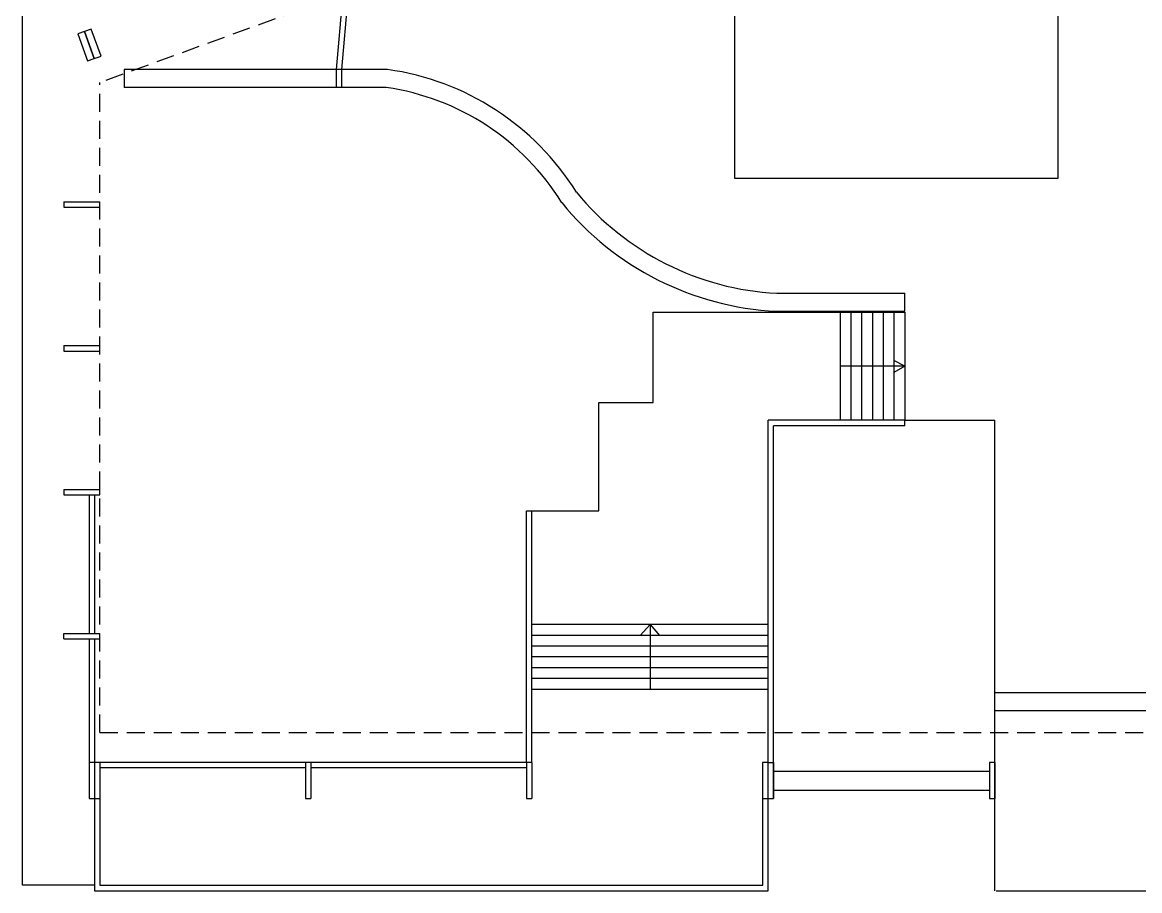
# Model space of a CAD drawing. Header units: millimetres. Extents: x -8036 to 2166, y 1122 to 16128.
# Drawn here: x 2095.12 to 2126.18, y 1136.19 to 1160.33 of the extents above; entities that cross this region are included whole.
import ezdxf

# ---------------------------------------------------------------- set-up
doc = ezdxf.new("R2010")
doc.units = ezdxf.units.MM
doc.linetypes.add('DASHED', pattern=[0.75, 0.5, -0.25])
doc.linetypes.add('HIDDEN', pattern=[0.375, 0.25, -0.125])
for name, color, linetype in [('ALVE', 2, 'Continuous'), ('ESTRUTURA', 3, 'Continuous'), ('PISO', 1, 'Continuous'), ('PROJ', 1, 'HIDDEN')]:
    doc.layers.add(name, color=color, linetype=linetype)

msp = doc.modelspace()

# ---------------------------------------------------------------- linework, layer by layer
at = {"layer": 'ALVE', "linetype": 'Continuous'}
for p, q in [((2104.267, 1163.843), (2103.845, 1159.016)), ((2104.418, 1163.843), (2103.995, 1159.016)), ((2103.845, 1159.016), (2097.954, 1159.016)), ((2097.954, 1159.016), (2097.954, 1158.516)), ((2103.995, 1159.016), (2103.845, 1159.016)), ((2103.845, 1159.016), (2103.845, 1158.516)), ((2105.274, 1159.016), (2103.995, 1159.016)), ((2103.995, 1159.016), (2103.995, 1158.516)), ((2103.845, 1158.516), (2097.954, 1158.516)), ((2103.995, 1158.516), (2103.845, 1158.516)), ((2105.239, 1158.516), (2103.995, 1158.516)), ((2116.095, 1152.798), (2119.651, 1152.798)), ((2119.651, 1152.298), (2119.651, 1152.798)), ((2116.082, 1152.298), (2119.651, 1152.298)), ((2128.466, 1141.695), (2122.159, 1141.695)), ((2122.159, 1141.197), (2122.159, 1141.695)), ((2128.466, 1141.197), (2122.159, 1141.197)), ((2122.009, 1139.508), (2116.002, 1139.508)), ((2122.009, 1138.982), (2116.002, 1138.982))]:
    msp.add_line(p, q, dxfattribs=at)
for centre, radius, start, end in [((2104.264, 1151.714), 7.372, 31.889, 82.1242), ((2104.264, 1151.714), 6.872, 31.6215, 81.8423), ((2116.502, 1160.534), 7.746, 219.4811, 266.9907), ((2116.502, 1160.534), 8.246, 219.243, 267.0834)]:
    msp.add_arc(centre, radius, start, end, dxfattribs=at)
at = {"layer": 'ESTRUTURA'}
for p, q in [((2096.85, 1160.075), (2096.663, 1160.006)), ((2096.663, 1160.006), (2096.936, 1159.255)), ((2097.038, 1160.143), (2096.85, 1160.075)), ((2096.85, 1160.075), (2097.124, 1159.323)), ((2097.124, 1159.323), (2096.85, 1160.075)), ((2097.312, 1159.392), (2097.038, 1160.143)), ((2096.936, 1159.255), (2097.124, 1159.323)), ((2096.979, 1139.754), (2096.979, 1138.752)), ((2097.279, 1139.754), (2096.979, 1139.754)), ((2097.129, 1139.754), (2097.129, 1138.752)), ((2097.279, 1139.754), (2097.279, 1138.752)), ((2102.991, 1139.754), (2102.991, 1138.752)), ((2103.141, 1139.754), (2103.141, 1138.752)), ((2109.139, 1139.754), (2109.139, 1138.752)), ((2109.289, 1139.754), (2109.139, 1139.754)), ((2109.289, 1139.754), (2109.289, 1138.752)), ((2115.699, 1139.754), (2115.699, 1138.752)), ((2115.849, 1139.754), (2115.699, 1139.754)), ((2115.702, 1138.752), (2115.702, 1139.754)), ((2115.849, 1139.754), (2115.849, 1138.752)), ((2115.849, 1139.754), (2116.002, 1139.754)), ((2116.002, 1139.754), (2116.002, 1138.752)), ((2122.009, 1139.754), (2122.009, 1138.752)), ((2122.159, 1139.754), (2122.009, 1139.754)), ((2122.159, 1139.754), (2122.159, 1138.752)), ((2122.159, 1138.752), (2122.159, 1139.754)), ((2096.979, 1138.752), (2097.279, 1138.752)), ((2109.139, 1138.752), (2109.289, 1138.752)), ((2115.702, 1138.752), (2115.852, 1138.752)), ((2115.849, 1138.752), (2116.002, 1138.752)), ((2122.009, 1138.752), (2122.159, 1138.752))]:
    msp.add_line(p, q, dxfattribs=at)
at = {"layer": 'ESTRUTURA', "linetype": 'Continuous'}
for p, q in [((2096.275, 1155.343), (2097.279, 1155.343)), ((2096.275, 1155.343), (2096.275, 1155.193)), ((2097.279, 1155.193), (2097.279, 1155.343)), ((2096.275, 1155.193), (2097.279, 1155.193)), ((2096.275, 1151.343), (2097.279, 1151.343)), ((2096.275, 1151.343), (2096.275, 1151.193)), ((2097.279, 1151.193), (2097.279, 1151.343)), ((2096.275, 1151.193), (2097.279, 1151.193)), ((2096.275, 1147.343), (2097.279, 1147.343)), ((2096.275, 1147.343), (2096.275, 1147.193)), ((2097.279, 1147.193), (2097.279, 1147.343)), ((2096.275, 1147.193), (2097.279, 1147.193)), ((2096.275, 1143.344), (2097.279, 1143.344)), ((2096.275, 1143.194), (2096.275, 1143.344)), ((2096.275, 1143.194), (2097.279, 1143.194)), ((2097.279, 1143.194), (2097.279, 1143.344)), ((2103.141, 1139.754), (2102.991, 1139.754)), ((2102.991, 1138.752), (2103.141, 1138.752))]:
    msp.add_line(p, q, dxfattribs=at)
at = {"layer": 'PISO', "linetype": 'Continuous'}
for p, q in [((2114.919, 1162.043), (2114.919, 1155.995)), ((2123.919, 1155.995), (2123.919, 1161.501)), ((2095.124, 1136.344), (2095.124, 1160.515)), ((2097.124, 1159.323), (2097.312, 1159.392)), ((2114.919, 1155.995), (2123.919, 1155.995)), ((2112.654, 1149.762), (2112.654, 1152.273)), ((2112.654, 1152.273), (2119.651, 1152.273)), ((2117.851, 1152.273), (2117.851, 1149.268)), ((2118.151, 1152.273), (2118.151, 1149.268)), ((2118.451, 1152.273), (2118.451, 1149.268)), ((2118.751, 1152.273), (2118.751, 1149.268)), ((2119.051, 1152.273), (2119.051, 1149.268)), ((2119.351, 1152.273), (2119.351, 1149.268)), ((2119.651, 1152.273), (2119.651, 1149.268)), ((2119.651, 1150.771), (2117.851, 1150.771)), ((2119.651, 1150.771), (2119.351, 1150.926)), ((2119.651, 1150.771), (2119.351, 1150.593)), ((2111.146, 1146.753), (2111.146, 1149.762)), ((2111.146, 1149.762), (2112.654, 1149.762)), ((2115.852, 1136.194), (2115.852, 1149.268)), ((2119.651, 1149.268), (2115.852, 1149.268)), ((2116.002, 1138.752), (2116.002, 1149.118)), ((2119.651, 1149.118), (2116.002, 1149.118)), ((2119.651, 1149.268), (2122.159, 1149.268)), ((2119.651, 1149.118), (2119.651, 1149.268)), ((2122.159, 1141.695), (2122.159, 1149.268)), ((2096.979, 1147.193), (2096.979, 1143.344)), ((2097.129, 1147.193), (2097.129, 1143.344)), ((2109.139, 1139.754), (2109.139, 1146.753)), ((2109.139, 1146.753), (2109.289, 1146.753)), ((2109.289, 1139.754), (2109.289, 1146.753)), ((2109.289, 1146.753), (2111.146, 1146.753)), ((2115.852, 1143.589), (2109.289, 1143.589)), ((2112.571, 1143.589), (2112.298, 1143.289)), ((2112.571, 1143.589), (2112.571, 1141.789)), ((2112.571, 1143.589), (2112.832, 1143.289)), ((2096.979, 1143.194), (2096.979, 1139.754)), ((2097.129, 1143.194), (2097.129, 1139.754)), ((2115.852, 1143.289), (2109.289, 1143.289)), ((2115.852, 1142.989), (2109.289, 1142.989)), ((2115.852, 1142.689), (2109.289, 1142.689)), ((2115.852, 1142.389), (2109.289, 1142.389)), ((2115.852, 1142.089), (2109.289, 1142.089)), ((2115.852, 1141.789), (2109.289, 1141.789)), ((2122.159, 1139.754), (2122.159, 1141.197)), ((2109.139, 1139.754), (2097.279, 1139.754)), ((2102.991, 1139.604), (2097.279, 1139.604)), ((2109.139, 1139.604), (2103.141, 1139.604)), ((2097.129, 1138.752), (2097.129, 1136.194)), ((2097.279, 1138.752), (2097.279, 1136.344)), ((2115.702, 1136.344), (2115.702, 1138.752)), ((2115.852, 1136.194), (2115.852, 1138.752)), ((2122.159, 1136.194), (2122.159, 1138.752)), ((2097.129, 1136.344), (2095.124, 1136.344)), ((2097.279, 1136.344), (2115.702, 1136.344)), ((2097.129, 1136.194), (2115.852, 1136.194)), ((2122.187, 1136.194), (2152.31, 1136.194))]:
    msp.add_line(p, q, dxfattribs=at)
at = {"layer": 'PROJ', "linetype": 'DASHED'}
for p, q in [((2140.909, 1174.534), (2097.279, 1158.654)), ((2097.279, 1140.595), (2097.279, 1158.654)), ((2097.279, 1140.595), (2140.909, 1140.595))]:
    msp.add_line(p, q, dxfattribs=at)

doc.saveas('drawing.dxf')
